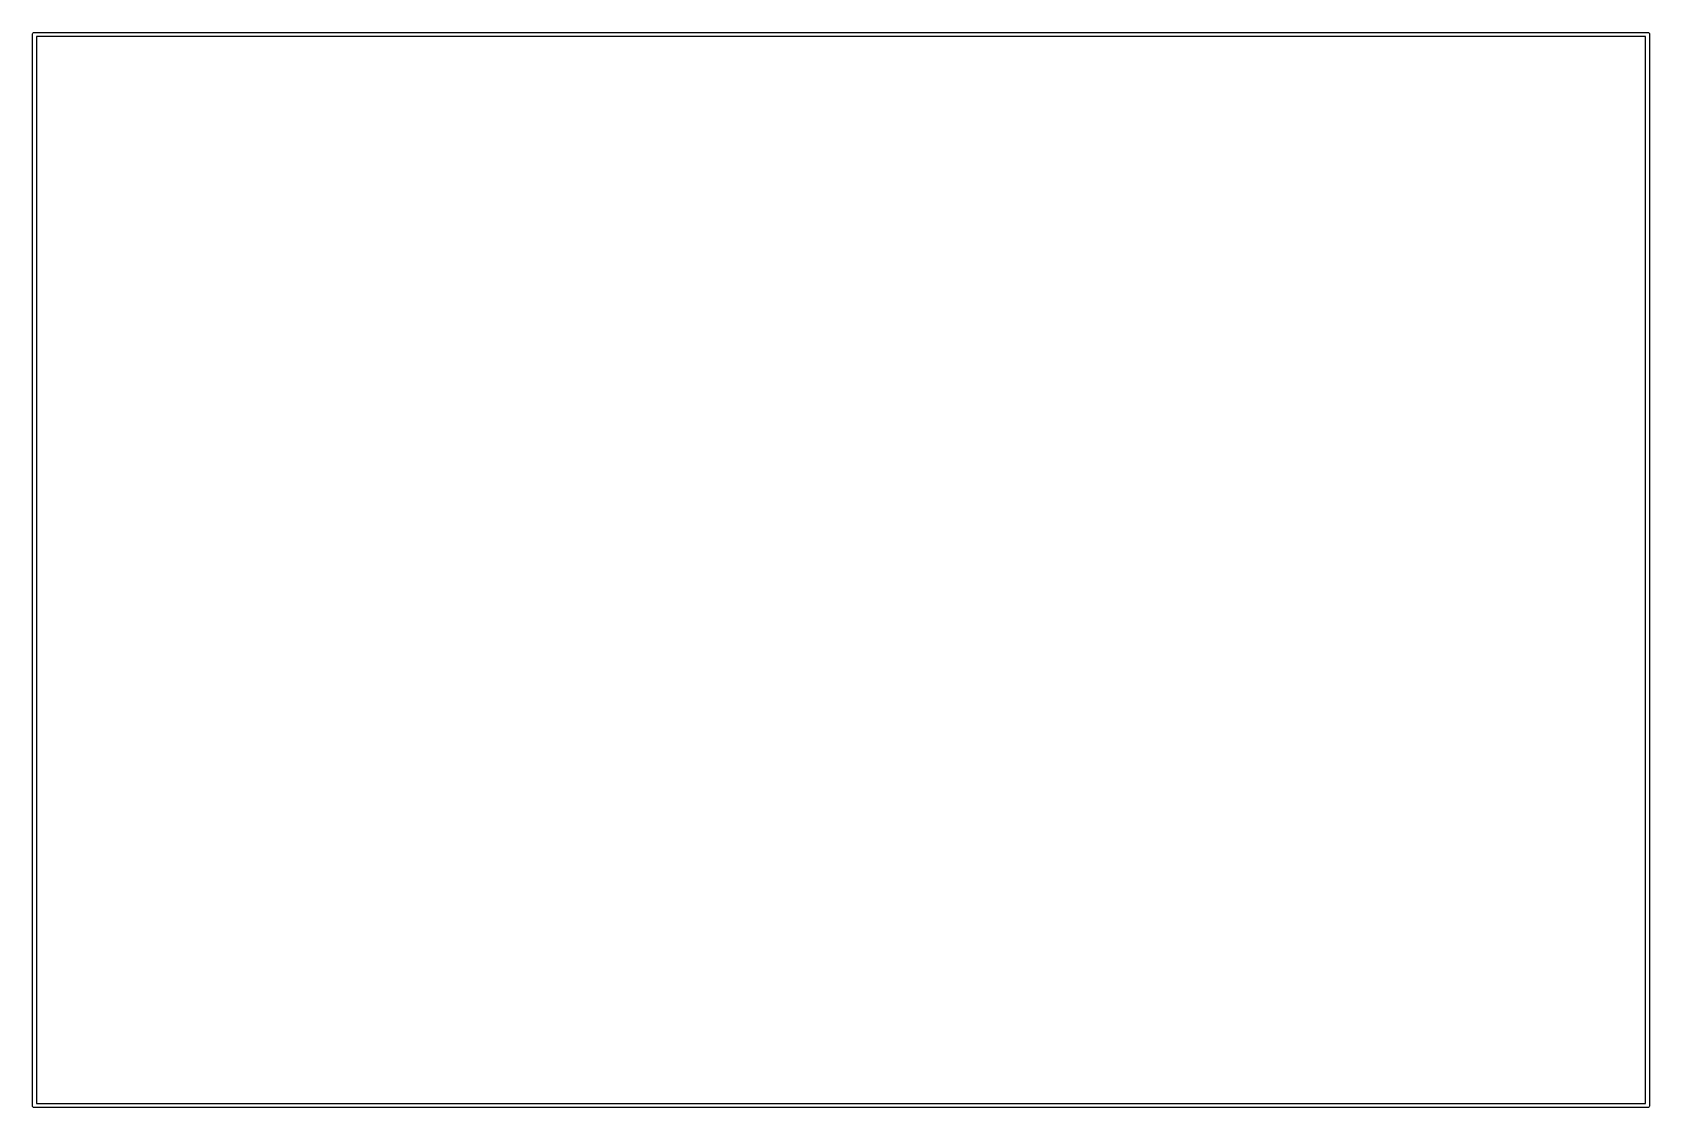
# Model space of a CAD drawing. Extents: x 6.2 to 8.58, y -5.58 to -4.
import ezdxf

# ---------------------------------------------------------------- set-up
doc = ezdxf.new("R2010")
doc.units = 0
doc.header["$MEASUREMENT"] = 0
doc.layers.add('BLACK', color=7, linetype='CONTINUOUS')

msp = doc.modelspace()

# ---------------------------------------------------------------- linework, layer by layer
at = {"layer": 'BLACK', "linetype": 'CONTINUOUS'}
for p, q in [((6.19705, -4), (6.19711, -3.99962)), ((6.19705, -5.18), (6.19705, -4)), ((6.19709, -3.99949), (6.19716, -3.99937)), ((6.19711, -3.99962), (6.19709, -3.99949)), ((6.19716, -3.99937), (6.19723, -3.99899)), ((6.19723, -3.99899), (6.19772, -3.9984)), ((6.19772, -3.9984), (6.1981, -3.99774)), ((6.1981, -3.99774), (6.19835, -3.99765)), ((6.19835, -3.99765), (6.19852, -3.99744)), ((6.19852, -3.99744), (6.19928, -3.99731)), ((6.19928, -3.99731), (6.2, -3.99705)), ((6.2, -3.99705), (8.18, -3.99705)), ((6.20295, -4.00295), (6.20295, -5.18)), ((8.18, -4.00295), (6.20295, -4.00295)), ((8.18, -3.99705), (8.58, -3.99705)), ((8.57705, -4.00295), (8.18, -4.00295)), ((8.57705, -5.57705), (8.57705, -4.00295)), ((8.58, -3.99705), (8.58038, -3.99711)), ((8.58038, -3.99711), (8.58051, -3.99709)), ((8.58051, -3.99709), (8.58063, -3.99716)), ((8.58063, -3.99716), (8.58101, -3.99723)), ((8.58101, -3.99723), (8.5816, -3.99772)), ((8.5816, -3.99772), (8.58226, -3.9981)), ((8.58226, -3.9981), (8.58235, -3.99835)), ((8.58235, -3.99835), (8.58256, -3.99852)), ((8.58256, -3.99852), (8.58269, -3.99928)), ((8.58269, -3.99928), (8.58295, -4)), ((8.58295, -4), (8.58295, -5.58)), ((6.19705, -5.58), (6.19705, -5.18)), ((6.20295, -5.18), (6.20295, -5.18)), ((6.20295, -5.18), (6.20295, -5.57705)), ((6.19731, -5.58072), (6.19705, -5.58)), ((6.19744, -5.58148), (6.19731, -5.58072)), ((6.19765, -5.58165), (6.19744, -5.58148)), ((6.19774, -5.5819), (6.19765, -5.58165)), ((6.1984, -5.58228), (6.19774, -5.5819)), ((6.19899, -5.58277), (6.1984, -5.58228)), ((6.19937, -5.58284), (6.19899, -5.58277)), ((6.19949, -5.58291), (6.19937, -5.58284)), ((6.19962, -5.58289), (6.19949, -5.58291)), ((6.2, -5.58295), (6.19962, -5.58289)), ((8.58, -5.58295), (6.2, -5.58295)), ((6.20295, -5.57705), (8.57705, -5.57705)), ((8.58072, -5.58269), (8.58, -5.58295)), ((8.58148, -5.58256), (8.58072, -5.58269)), ((8.58165, -5.58235), (8.58148, -5.58256)), ((8.5819, -5.58226), (8.58165, -5.58235)), ((8.58228, -5.5816), (8.5819, -5.58226)), ((8.58277, -5.58101), (8.58228, -5.5816)), ((8.58284, -5.58063), (8.58277, -5.58101)), ((8.58291, -5.58051), (8.58284, -5.58063)), ((8.58295, -5.58), (8.58289, -5.58038)), ((8.58289, -5.58038), (8.58291, -5.58051))]:
    msp.add_line(p, q, dxfattribs=at)

doc.saveas('drawing.dxf')
